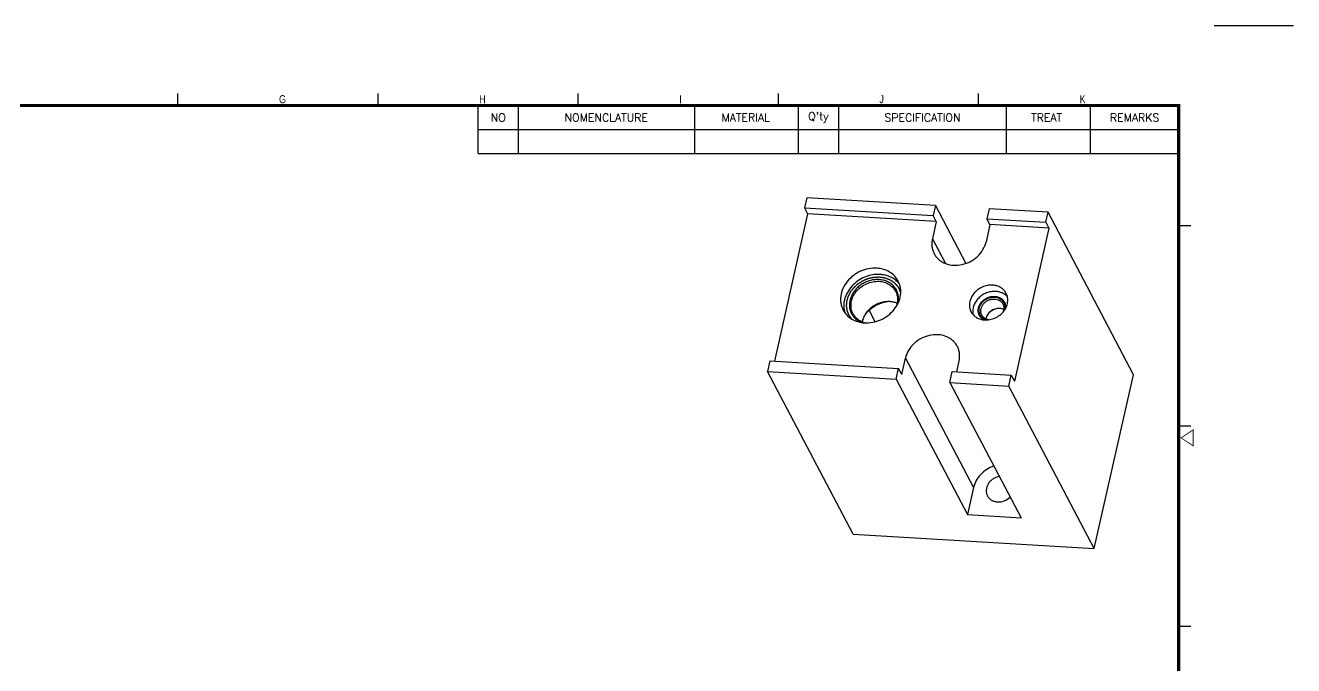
# Model space of a CAD drawing. Extents: x -425 to 6552, y -3049 to 3105.
# Drawn here: x 2412.5 to 2636.5, y -1738.2 to -1625.2 of the extents above; entities that cross this region are included whole.
import ezdxf
from ezdxf.enums import TextEntityAlignment as Align

# ---------------------------------------------------------------- set-up
doc = ezdxf.new("R2010")
doc.units = 0
doc.layers.get('0').update_dxf_attribs({"linetype": 'CONTINUOUS'})
doc.styles.add('SIM', font='simplex')
doc.styles.get("Standard").update_dxf_attribs({"font": 'gulim.ttc', "width": 0.8, "height": 2})

msp = doc.modelspace()

# ---------------------------------------------------------------- linework, layer by layer
for p, q in [((2622.44, -1625.16), (2636.49, -1625.16)), ((2439.41, -1639.3), (2439.41, -1637.18)), ((2474.76, -1639.3), (2474.76, -1637.18)), ((2510.12, -1639.3), (2510.12, -1637.18)), ((2545.48, -1639.3), (2545.48, -1637.18)), ((2580.83, -1639.3), (2580.83, -1637.18)), ((2492.44, -1647.79), (2492.44, -1639.3)), ((2499.51, -1639.3), (2499.51, -1647.79)), ((2530.63, -1639.3), (2530.63, -1647.79)), ((2549.01, -1647.79), (2549.01, -1639.3)), ((2556.08, -1639.3), (2556.08, -1647.79)), ((2585.78, -1647.79), (2585.78, -1639.3)), ((2600.63, -1647.79), (2600.63, -1639.3)), ((2492.44, -1643.55), (2616.19, -1643.55)), ((2492.44, -1647.79), (2616.19, -1647.79)), ((2616.19, -1660.52), (2618.31, -1660.52)), ((2616.19, -1695.88), (2618.31, -1695.88)), ((2616.19, -1731.23), (2618.31, -1731.23))]:
    msp.add_line(p, q)
at = {"color": 7, "linetype": 'CONTINUOUS'}
for p, q in [((2550.48, -1655.63), (2550.09, -1657.39)), ((2573.22, -1656.99), (2550.48, -1655.63)), ((2550.09, -1657.39), (2550.64, -1658.44)), ((2550.09, -1657.39), (2572.82, -1658.74)), ((2573.22, -1656.99), (2572.82, -1658.74)), ((2573.22, -1656.99), (2578.6, -1667.2)), ((2582.69, -1657.55), (2582.29, -1659.3)), ((2593.11, -1658.17), (2582.69, -1657.55)), ((2550.64, -1658.44), (2544.76, -1684.43)), ((2573.37, -1659.79), (2550.64, -1658.44)), ((2573.37, -1659.79), (2572.68, -1662.86)), ((2573.37, -1659.79), (2572.82, -1658.74)), ((2582.85, -1660.35), (2582.29, -1659.3)), ((2582.29, -1659.3), (2592.71, -1659.92)), ((2592.71, -1659.92), (2593.11, -1658.17)), ((2592.71, -1659.92), (2593.27, -1660.97)), ((2608.22, -1686.85), (2593.11, -1658.17)), ((2582.85, -1660.35), (2582.15, -1663.42)), ((2593.27, -1660.97), (2582.85, -1660.35)), ((2593.27, -1660.97), (2587.16, -1687.97)), ((2572.68, -1662.86), (2574.97, -1667.2)), ((2562.59, -1677.49), (2561.53, -1675.46)), ((2543.98, -1684.38), (2543.54, -1686.31)), ((2543.98, -1684.38), (2566.71, -1685.74)), ((2567.27, -1686.79), (2567.92, -1683.9)), ((2567.92, -1683.9), (2579.96, -1706.74)), ((2576.97, -1686.35), (2577.39, -1684.46)), ((2558.66, -1714.99), (2543.54, -1686.31)), ((2543.54, -1686.31), (2566.28, -1687.66)), ((2566.28, -1687.66), (2566.71, -1685.74)), ((2567.27, -1686.79), (2566.71, -1685.74)), ((2575.75, -1688.23), (2576.19, -1686.3)), ((2576.19, -1686.3), (2586.61, -1686.92)), ((2586.17, -1688.85), (2586.61, -1686.92)), ((2586.61, -1686.92), (2587.16, -1687.97)), ((2601.28, -1717.53), (2608.22, -1686.85)), ((2566.28, -1687.66), (2578.87, -1711.56)), ((2575.75, -1688.23), (2586.17, -1688.85)), ((2575.75, -1688.23), (2588.34, -1712.13)), ((2601.28, -1717.53), (2586.17, -1688.85)), ((2579.96, -1706.74), (2578.87, -1711.56)), ((2578.87, -1711.56), (2588.34, -1712.13)), ((2558.66, -1714.99), (2601.28, -1717.53))]:
    msp.add_line(p, q, dxfattribs=at)
for points, const_width in [([(2616.19, -1639.3), (2227.26, -1639.3), (2227.26, -1908.02), (2616.19, -1908.02)], 0.566), ([(2616.62, -1698), (2618.74, -1699.41), (2618.74, -1696.58)], 0.141)]:
    msp.add_lwpolyline(points, close=True, dxfattribs=dict(const_width=const_width))
for centre, radius, start, end in [((2563.66, -1673.32), 4.05, 44.6043, 45.1768), ((2563.71, -1673.27), 3.98, 36.9634, 44.6313), ((2585.27, -1679.15), 4.16, 108.3719, 127.1271), ((2583.84, -1674.87), 1.77, 27.7869, 28.1034), ((2561.76, -1673.95), 3.86, 254.0138, 254.358), ((2561.76, -1673.93), 3.89, 254.3592, 255.7173), ((2582.55, -1675.55), 1.77, 207.7869, 208.1034), ((2582.81, -1675.2), 2.06, 245.7961, 253.5845)]:
    msp.add_arc(centre, radius, start, end, dxfattribs=at)
for points, knots in [([(2572.68, -1662.86), (2572.63, -1663.08), (2572.56, -1663.54), (2572.58, -1664.21), (2572.72, -1664.87), (2572.89, -1665.28), (2572.99, -1665.47)], [0, 0, 0, 0, 0.257307, 0.508709, 0.755527, 1, 1, 1, 1]), ([(2572.99, -1665.47), (2573.1, -1665.67), (2573.34, -1666.04), (2573.81, -1666.53), (2574.36, -1666.93), (2575.21, -1667.34), (2576.43, -1667.6), (2577.96, -1667.46), (2579.42, -1666.92), (2580.7, -1666.01), (2581.66, -1664.82), (2582.05, -1663.89), (2582.15, -1663.42)], [0, 0, 0, 0, 0.05628, 0.113119, 0.171004, 0.230302, 0.353411, 0.482556, 0.615276, 0.747961, 0.877007, 1, 1, 1, 1]), ([(2562.87, -1668.05), (2562.38, -1668.02), (2561.39, -1668.09), (2559.96, -1668.54), (2558.67, -1669.31), (2557.6, -1670.34), (2556.84, -1671.57), (2556.5, -1672.68), (2556.44, -1673.58), (2556.49, -1674.23), (2556.64, -1674.85), (2556.81, -1675.25), (2556.91, -1675.43)], [0, 0, 0, 0, 0.128632, 0.260695, 0.393557, 0.524361, 0.650754, 0.77151, 0.829985, 0.88734, 0.943883, 1, 1, 1, 1]), ([(2566.64, -1670.31), (2566.47, -1669.98), (2566.03, -1669.37), (2565.14, -1668.67), (2564.06, -1668.21), (2563.27, -1668.07), (2562.87, -1668.05)], [0, 0, 0, 0, 0.239002, 0.483193, 0.736329, 1, 1, 1, 1]), ([(2563.45, -1669.15), (2562.99, -1669.12), (2562.06, -1669.18), (2560.72, -1669.57), (2559.48, -1670.25), (2558.42, -1671.18), (2557.62, -1672.28), (2557.2, -1673.31), (2557.05, -1674.15), (2557.02, -1674.77), (2557.08, -1675.38), (2557.18, -1675.77), (2557.24, -1675.96)], [0, 0, 0, 0, 0.127639, 0.258613, 0.390661, 0.521259, 0.648203, 0.770091, 0.829165, 0.887026, 0.943878, 1, 1, 1, 1]), ([(2563.25, -1670.05), (2563, -1670.03), (2562.48, -1670.05), (2561.71, -1670.19), (2560.97, -1670.44), (2560.27, -1670.81), (2559.63, -1671.28), (2559.07, -1671.82), (2558.62, -1672.44), (2558.29, -1673.11), (2558.08, -1673.8), (2558, -1674.5), (2558.06, -1675.18), (2558.26, -1675.83), (2558.58, -1676.42), (2559.03, -1676.93), (2559.58, -1677.35), (2560, -1677.56), (2560.22, -1677.64)], [0, 0, 0, 0, 0.065153, 0.1317, 0.199154, 0.26693, 0.334414, 0.401019, 0.46625, 0.529752, 0.591368, 0.651169, 0.709469, 0.766797, 0.823833, 0.881301, 0.93986, 1, 1, 1, 1]), ([(2558.66, -1676.07), (2558.58, -1675.92), (2558.45, -1675.62), (2558.33, -1675.14), (2558.29, -1674.64), (2558.33, -1674.12), (2558.44, -1673.61), (2558.69, -1672.93), (2559.19, -1672.14), (2560.02, -1671.34), (2561.02, -1670.74), (2562.12, -1670.39), (2562.89, -1670.34), (2563.26, -1670.36)], [0, 0, 0, 0, 0.0561, 0.112627, 0.169964, 0.228422, 0.288213, 0.349438, 0.475795, 0.60656, 0.739381, 0.871411, 1, 1, 1, 1]), ([(2560.69, -1677.69), (2561.17, -1677.72), (2562.16, -1677.65), (2563.59, -1677.2), (2564.88, -1676.43), (2565.95, -1675.39), (2566.71, -1674.17), (2567.05, -1673.05), (2567.12, -1672.16), (2567.06, -1671.51), (2566.91, -1670.89), (2566.74, -1670.49), (2566.64, -1670.31)], [0, 0, 0, 0, 0.128632, 0.260695, 0.393557, 0.524361, 0.650754, 0.77151, 0.829985, 0.88734, 0.943883, 1, 1, 1, 1]), ([(2566.59, -1674.28), (2566.65, -1674.03), (2566.72, -1673.51), (2566.66, -1672.74), (2566.42, -1672.02), (2566.03, -1671.38), (2565.49, -1670.84), (2564.82, -1670.42), (2564.06, -1670.15), (2563.52, -1670.07), (2563.25, -1670.05)], [0, 0, 0, 0, 0.126622, 0.249624, 0.370393, 0.490741, 0.612566, 0.737478, 0.866505, 1, 1, 1, 1]), ([(2563.26, -1670.36), (2563.57, -1670.38), (2564.18, -1670.48), (2564.88, -1670.79), (2565.37, -1671.12), (2565.69, -1671.41), (2565.96, -1671.74), (2566.11, -1671.98), (2566.18, -1672.11)], [0, 0, 0, 0, 0.26337, 0.516225, 0.639378, 0.760683, 0.880681, 1, 1, 1, 1]), ([(2566.51, -1670.45), (2566.32, -1670.25), (2565.89, -1669.9), (2565.14, -1669.51), (2564.32, -1669.25), (2563.74, -1669.17), (2563.45, -1669.15)], [0, 0, 0, 0, 0.239933, 0.485899, 0.739211, 1, 1, 1, 1]), ([(2583.31, -1671.04), (2583, -1671.02), (2582.37, -1671.07), (2581.46, -1671.36), (2580.64, -1671.85), (2579.96, -1672.5), (2579.47, -1673.28), (2579.26, -1673.99), (2579.22, -1674.56), (2579.25, -1674.97), (2579.35, -1675.37), (2579.46, -1675.62), (2579.52, -1675.74)], [0, 0, 0, 0, 0.128632, 0.260694, 0.393557, 0.52436, 0.650754, 0.771509, 0.829986, 0.88734, 0.943882, 1, 1, 1, 1]), ([(2585.71, -1672.48), (2585.6, -1672.27), (2585.32, -1671.88), (2584.75, -1671.44), (2584.07, -1671.14), (2583.57, -1671.06), (2583.31, -1671.04)], [0, 0, 0, 0, 0.239001, 0.483192, 0.736333, 1, 1, 1, 1]), ([(2566.18, -1672.11), (2566.28, -1672.3), (2566.45, -1672.73), (2566.55, -1673.41), (2566.51, -1674.11), (2566.39, -1674.57), (2566.31, -1674.79)], [0, 0, 0, 0, 0.242413, 0.488197, 0.740136, 1, 1, 1, 1]), ([(2583.89, -1672.14), (2583.61, -1672.12), (2583.04, -1672.16), (2582.22, -1672.39), (2581.45, -1672.79), (2580.78, -1673.34), (2580.26, -1674), (2579.92, -1674.73), (2579.78, -1675.5), (2579.82, -1676.01), (2579.88, -1676.25)], [0, 0, 0, 0, 0.127108, 0.257492, 0.389084, 0.519551, 0.646793, 0.769355, 0.886816, 1, 1, 1, 1]), ([(2580.98, -1676.37), (2580.94, -1676.29), (2580.86, -1676.11), (2580.79, -1675.83), (2580.77, -1675.53), (2580.79, -1675.23), (2580.86, -1674.93), (2580.97, -1674.63), (2581.12, -1674.35), (2581.31, -1674.08), (2581.54, -1673.83), (2581.88, -1673.53), (2582.27, -1673.3), (2582.7, -1673.14), (2583.03, -1673.05), (2583.36, -1673.01), (2583.58, -1673.01), (2583.69, -1673.02)], [0, 0, 0, 0, 0.056047, 0.112519, 0.169801, 0.228203, 0.287936, 0.349102, 0.411692, 0.475595, 0.540611, 0.606468, 0.739161, 0.805503, 0.871291, 0.936217, 1, 1, 1, 1]), ([(2581.96, -1677.08), (2581.85, -1677.03), (2581.65, -1676.92), (2581.38, -1676.69), (2581.17, -1676.41), (2581.01, -1676.1), (2580.93, -1675.76), (2580.91, -1675.41), (2580.96, -1675.05), (2581.08, -1674.7), (2581.26, -1674.36), (2581.5, -1674.04), (2581.79, -1673.77), (2582.12, -1673.53), (2582.49, -1673.35), (2582.87, -1673.22), (2583.27, -1673.15), (2583.53, -1673.14), (2583.66, -1673.15)], [0, 0, 0, 0, 0.059583, 0.117737, 0.174988, 0.231996, 0.289457, 0.347998, 0.40809, 0.46999, 0.533727, 0.599121, 0.66581, 0.733306, 0.801041, 0.868425, 0.934899, 1, 1, 1, 1]), ([(2581.4, -1676.31), (2581.36, -1676.24), (2581.3, -1676.09), (2581.24, -1675.85), (2581.22, -1675.6), (2581.24, -1675.35), (2581.29, -1675.09), (2581.42, -1674.76), (2581.66, -1674.36), (2582.07, -1673.97), (2582.57, -1673.68), (2583.11, -1673.5), (2583.49, -1673.48), (2583.67, -1673.49)], [0, 0, 0, 0, 0.0561, 0.112627, 0.169964, 0.228422, 0.288213, 0.349438, 0.475795, 0.60656, 0.739381, 0.871411, 1, 1, 1, 1]), ([(2581.92, -1677.18), (2582.23, -1677.2), (2582.86, -1677.15), (2583.77, -1676.86), (2584.59, -1676.37), (2585.27, -1675.72), (2585.76, -1674.94), (2585.97, -1674.23), (2586.01, -1673.66), (2585.98, -1673.24), (2585.88, -1672.85), (2585.77, -1672.6), (2585.71, -1672.48)], [0, 0, 0, 0, 0.128632, 0.260694, 0.393557, 0.52436, 0.650754, 0.771509, 0.829986, 0.88734, 0.943882, 1, 1, 1, 1]), ([(2583.66, -1673.15), (2583.81, -1673.16), (2584.11, -1673.2), (2584.52, -1673.36), (2584.88, -1673.6), (2585.16, -1673.9), (2585.36, -1674.27), (2585.47, -1674.67), (2585.48, -1675.1), (2585.42, -1675.38), (2585.37, -1675.52)], [0, 0, 0, 0, 0.133178, 0.261688, 0.385971, 0.507236, 0.627319, 0.748308, 0.872097, 1, 1, 1, 1]), ([(2583.67, -1673.49), (2583.83, -1673.5), (2584.13, -1673.55), (2584.48, -1673.7), (2584.72, -1673.86), (2584.87, -1674.01), (2585.01, -1674.17), (2585.08, -1674.29), (2585.12, -1674.35)], [0, 0, 0, 0, 0.26337, 0.516225, 0.639378, 0.760683, 0.880681, 1, 1, 1, 1]), ([(2583.69, -1673.02), (2583.87, -1673.03), (2584.14, -1673.07), (2584.48, -1673.2), (2584.71, -1673.31), (2584.92, -1673.46), (2585.11, -1673.63), (2585.27, -1673.82), (2585.36, -1673.96), (2585.4, -1674.03)], [0, 0, 0, 0, 0.263206, 0.391079, 0.516444, 0.639553, 0.760813, 0.880755, 1, 1, 1, 1]), ([(2585.93, -1673.06), (2585.81, -1672.93), (2585.53, -1672.68), (2585.03, -1672.4), (2584.48, -1672.21), (2584.09, -1672.15), (2583.89, -1672.14)], [0, 0, 0, 0, 0.23958, 0.485236, 0.738629, 1, 1, 1, 1]), ([(2556.91, -1675.43), (2557.08, -1675.76), (2557.52, -1676.36), (2558.42, -1677.07), (2559.5, -1677.53), (2560.28, -1677.67), (2560.69, -1677.69)], [0, 0, 0, 0, 0.239002, 0.483193, 0.736329, 1, 1, 1, 1]), ([(2565.15, -1673.95), (2564.88, -1673.93), (2564.33, -1673.95), (2563.51, -1674.12), (2562.73, -1674.44), (2562.01, -1674.87), (2561.38, -1675.42), (2560.86, -1676.06), (2560.47, -1676.76), (2560.32, -1677.26), (2560.26, -1677.51)], [0, 0, 0, 0, 0.124124, 0.251106, 0.379731, 0.508554, 0.636113, 0.761104, 0.882559, 1, 1, 1, 1]), ([(2565.08, -1673.94), (2564.26, -1674.02), (2562.64, -1674.51), (2561.31, -1675.57), (2560.79, -1676.21)], [0, 0, 0, 0, 0.500038, 1, 1, 1, 1]), ([(2565.93, -1674.07), (2565.87, -1674.05), (2565.61, -1673.99), (2565.35, -1673.96), (2565.15, -1673.95)], [0, 0, 0, 0, 0.247084, 1, 1, 1, 1]), ([(2566.46, -1674.25), (2566.42, -1674.23), (2566.24, -1674.16), (2566.07, -1674.1), (2565.93, -1674.07)], [0, 0, 0, 0, 0.247723, 1, 1, 1, 1]), ([(2579.52, -1675.74), (2579.63, -1675.95), (2579.91, -1676.33), (2580.48, -1676.78), (2581.16, -1677.08), (2581.67, -1677.16), (2581.92, -1677.18)], [0, 0, 0, 0, 0.239001, 0.483192, 0.736333, 1, 1, 1, 1]), ([(2584.56, -1675.16), (2584.42, -1675.15), (2584.14, -1675.16), (2583.73, -1675.25), (2583.33, -1675.41), (2582.97, -1675.64), (2582.66, -1675.92), (2582.4, -1676.25), (2582.22, -1676.61), (2582.15, -1676.86), (2582.13, -1676.99)], [0, 0, 0, 0, 0.124393, 0.251691, 0.380607, 0.509617, 0.637193, 0.761996, 0.883067, 1, 1, 1, 1]), ([(2585.27, -1675.34), (2585.16, -1675.29), (2584.92, -1675.2), (2584.68, -1675.17), (2584.56, -1675.16)], [0, 0, 0, 0, 0.491798, 1, 1, 1, 1]), ([(2585.12, -1674.35), (2585.14, -1674.4), (2585.2, -1674.52), (2585.25, -1674.7), (2585.28, -1674.89), (2585.3, -1675.14), (2585.26, -1675.48), (2585.16, -1675.73), (2585.11, -1675.85)], [0, 0, 0, 0, 0.120222, 0.240994, 0.36283, 0.486188, 0.738457, 1, 1, 1, 1]), ([(2585.41, -1674.04), (2585.45, -1674.13), (2585.53, -1674.3), (2585.6, -1674.58), (2585.62, -1674.88), (2585.61, -1675.07), (2585.6, -1675.17)], [0, 0, 0, 0, 0.24568, 0.493188, 0.744181, 1, 1, 1, 1]), ([(2560.69, -1677.66), (2560.47, -1677.6), (2560.05, -1677.44), (2559.48, -1677.08), (2559, -1676.62), (2558.76, -1676.26), (2558.66, -1676.07)], [0, 0, 0, 0, 0.259276, 0.51107, 0.757101, 1, 1, 1, 1]), ([(2581.8, -1677.17), (2581.72, -1677.12), (2581.55, -1677.02), (2581.33, -1676.84), (2581.13, -1676.63), (2581.03, -1676.47), (2580.99, -1676.38)], [0, 0, 0, 0, 0.255771, 0.506769, 0.754308, 1, 1, 1, 1]), ([(2582.65, -1677.15), (2582.51, -1677.13), (2582.25, -1677.06), (2581.95, -1676.91), (2581.75, -1676.75), (2581.61, -1676.62), (2581.49, -1676.47), (2581.43, -1676.36), (2581.4, -1676.31)], [0, 0, 0, 0, 0.261581, 0.513842, 0.637195, 0.759024, 0.879786, 1, 1, 1, 1]), ([(2577.08, -1681.85), (2576.98, -1681.65), (2576.73, -1681.28), (2576.27, -1680.79), (2575.71, -1680.39), (2574.86, -1679.97), (2573.64, -1679.72), (2572.12, -1679.85), (2570.65, -1680.4), (2569.38, -1681.31), (2568.41, -1682.49), (2568.03, -1683.42), (2567.92, -1683.9)], [0, 0, 0, 0, 0.05628, 0.113119, 0.171004, 0.230302, 0.353411, 0.482556, 0.615276, 0.747961, 0.877007, 1, 1, 1, 1]), ([(2577.39, -1684.46), (2577.45, -1684.23), (2577.51, -1683.78), (2577.49, -1683.1), (2577.35, -1682.45), (2577.18, -1682.04), (2577.08, -1681.85)], [0, 0, 0, 0, 0.257307, 0.508709, 0.755527, 1, 1, 1, 1]), ([(2583.51, -1702.96), (2583.08, -1703.12), (2582.24, -1703.53), (2581.18, -1704.41), (2580.38, -1705.5), (2580.06, -1706.33), (2579.96, -1706.74)], [0, 0, 0, 0, 0.258105, 0.513955, 0.762325, 1, 1, 1, 1]), ([(2584.48, -1704.8), (2584.28, -1704.84), (2583.89, -1704.97), (2583.35, -1705.26), (2582.88, -1705.66), (2582.52, -1706.13), (2582.27, -1706.66), (2582.16, -1707.21), (2582.2, -1707.75), (2582.32, -1708.08), (2582.4, -1708.24)], [0, 0, 0, 0, 0.132778, 0.266436, 0.398781, 0.527877, 0.652393, 0.771925, 0.887196, 1, 1, 1, 1]), ([(2582.4, -1708.24), (2582.48, -1708.39), (2582.69, -1708.68), (2583.11, -1709.01), (2583.62, -1709.23), (2583.99, -1709.29), (2584.18, -1709.3)], [0, 0, 0, 0, 0.239003, 0.483188, 0.736344, 1, 1, 1, 1]), ([(2584.18, -1709.3), (2584.58, -1709.33), (2585.41, -1709.19), (2586.12, -1708.74), (2586.41, -1708.46)], [0, 0, 0, 0, 0.495065, 1, 1, 1, 1])]:
    msp.add_open_spline(points, degree=3, knots=knots, dxfattribs=at)
at = {"color": 2, "linetype": 'CONTINUOUS'}
for points, knots in [([(2558.43, -1677.02), (2558.4, -1676.98), (2558.34, -1676.89), (2558.25, -1676.76), (2558.18, -1676.65), (2558.12, -1676.57), (2558.07, -1676.51), (2558.03, -1676.45), (2558, -1676.41), (2557.98, -1676.38), (2557.97, -1676.36), (2557.96, -1676.35), (2557.95, -1676.34), (2557.95, -1676.33), (2557.95, -1676.33), (2557.94, -1676.32), (2557.94, -1676.31), (2557.93, -1676.29), (2557.92, -1676.27), (2557.91, -1676.24), (2557.9, -1676.2), (2557.88, -1676.15), (2557.84, -1676.07), (2557.8, -1675.94), (2557.75, -1675.82), (2557.71, -1675.74), (2557.69, -1675.69), (2557.68, -1675.65), (2557.67, -1675.62), (2557.66, -1675.6), (2557.65, -1675.58), (2557.65, -1675.57), (2557.64, -1675.56), (2557.64, -1675.56), (2557.64, -1675.55), (2557.64, -1675.54), (2557.64, -1675.52), (2557.63, -1675.5), (2557.63, -1675.46), (2557.62, -1675.41), (2557.61, -1675.34), (2557.6, -1675.26), (2557.59, -1675.18), (2557.58, -1675.1), (2557.56, -1675.02), (2557.55, -1674.94), (2557.54, -1674.87), (2557.54, -1674.82), (2557.53, -1674.79), (2557.53, -1674.76), (2557.52, -1674.74), (2557.52, -1674.72), (2557.52, -1674.71), (2557.52, -1674.71), (2557.52, -1674.7), (2557.52, -1674.69), (2557.52, -1674.69), (2557.52, -1674.68), (2557.52, -1674.66), (2557.52, -1674.64), (2557.53, -1674.61), (2557.53, -1674.58), (2557.53, -1674.52), (2557.54, -1674.46), (2557.55, -1674.37), (2557.55, -1674.29), (2557.56, -1674.21), (2557.57, -1674.13), (2557.57, -1674.05), (2557.58, -1673.98), (2557.58, -1673.92), (2557.58, -1673.89), (2557.59, -1673.86), (2557.59, -1673.85), (2557.59, -1673.83), (2557.59, -1673.83), (2557.59, -1673.82), (2557.59, -1673.81), (2557.6, -1673.8), (2557.6, -1673.78), (2557.61, -1673.76), (2557.62, -1673.72), (2557.63, -1673.68), (2557.65, -1673.63), (2557.68, -1673.53), (2557.72, -1673.4), (2557.76, -1673.26), (2557.79, -1673.17), (2557.8, -1673.11), (2557.82, -1673.07), (2557.83, -1673.04), (2557.83, -1673.01), (2557.84, -1673), (2557.84, -1672.98), (2557.85, -1672.97), (2557.85, -1672.97), (2557.85, -1672.96), (2557.86, -1672.95), (2557.87, -1672.93), (2557.88, -1672.91), (2557.9, -1672.87), (2557.93, -1672.82), (2557.96, -1672.75), (2558, -1672.68), (2558.04, -1672.6), (2558.09, -1672.52), (2558.13, -1672.44), (2558.17, -1672.36), (2558.2, -1672.3), (2558.23, -1672.24), (2558.25, -1672.21), (2558.26, -1672.18), (2558.27, -1672.16), (2558.28, -1672.15), (2558.29, -1672.14), (2558.29, -1672.13), (2558.3, -1672.13), (2558.3, -1672.12), (2558.3, -1672.12), (2558.31, -1672.1), (2558.32, -1672.09), (2558.34, -1672.07), (2558.36, -1672.05), (2558.38, -1672.02), (2558.42, -1671.97), (2558.46, -1671.91), (2558.52, -1671.84), (2558.58, -1671.77), (2558.63, -1671.7), (2558.69, -1671.63), (2558.75, -1671.56), (2558.79, -1671.5), (2558.83, -1671.46), (2558.85, -1671.43), (2558.87, -1671.4), (2558.88, -1671.39), (2558.89, -1671.38), (2558.9, -1671.37), (2558.9, -1671.37), (2558.91, -1671.36), (2558.93, -1671.35), (2558.95, -1671.32), (2558.99, -1671.29), (2559.02, -1671.26), (2559.07, -1671.22), (2559.15, -1671.15), (2559.26, -1671.05), (2559.38, -1670.95), (2559.46, -1670.88), (2559.51, -1670.84), (2559.54, -1670.81), (2559.58, -1670.78), (2559.6, -1670.75), (2559.62, -1670.74), (2559.63, -1670.73), (2559.63, -1670.73), (2559.64, -1670.72), (2559.65, -1670.71), (2559.67, -1670.7), (2559.69, -1670.69), (2559.73, -1670.67), (2559.78, -1670.63), (2559.85, -1670.59), (2559.93, -1670.54), (2560.01, -1670.49), (2560.09, -1670.44), (2560.17, -1670.39), (2560.25, -1670.34), (2560.32, -1670.3), (2560.37, -1670.27), (2560.41, -1670.25), (2560.43, -1670.23), (2560.45, -1670.22), (2560.47, -1670.21), (2560.48, -1670.2), (2560.49, -1670.2), (2560.49, -1670.2), (2560.5, -1670.19), (2560.51, -1670.19), (2560.52, -1670.19), (2560.54, -1670.18), (2560.56, -1670.17), (2560.59, -1670.16), (2560.62, -1670.14), (2560.68, -1670.12), (2560.75, -1670.09), (2560.84, -1670.06), (2560.92, -1670.02), (2561.01, -1669.99), (2561.1, -1669.95), (2561.18, -1669.92), (2561.25, -1669.89), (2561.31, -1669.87), (2561.35, -1669.85), (2561.38, -1669.84), (2561.39, -1669.83), (2561.41, -1669.83), (2561.41, -1669.83), (2561.42, -1669.82), (2561.43, -1669.82), (2561.45, -1669.82), (2561.49, -1669.81), (2561.53, -1669.8), (2561.58, -1669.79), (2561.64, -1669.78), (2561.74, -1669.75), (2561.89, -1669.72), (2562.04, -1669.69), (2562.14, -1669.67), (2562.2, -1669.65), (2562.25, -1669.65), (2562.29, -1669.64), (2562.33, -1669.63), (2562.35, -1669.62), (2562.36, -1669.62), (2562.37, -1669.62), (2562.37, -1669.62), (2562.39, -1669.62), (2562.41, -1669.62), (2562.44, -1669.62), (2562.48, -1669.62), (2562.54, -1669.61), (2562.61, -1669.61), (2562.7, -1669.61), (2562.83, -1669.6), (2562.98, -1669.6), (2563.16, -1669.59), (2563.29, -1669.59), (2563.35, -1669.59)], [0, 0, 0, 0, 0.015625, 0.03125, 0.046875, 0.054688, 0.0625, 0.070312, 0.074219, 0.078125, 0.080078, 0.082031, 0.083008, 0.083496, 0.083984, 0.084961, 0.085938, 0.087891, 0.089844, 0.09375, 0.097656, 0.101562, 0.109375, 0.125, 0.140625, 0.148438, 0.152344, 0.15625, 0.160156, 0.162109, 0.164062, 0.165039, 0.166016, 0.166504, 0.166992, 0.167969, 0.169922, 0.171875, 0.175781, 0.179688, 0.1875, 0.195312, 0.203125, 0.210938, 0.21875, 0.226562, 0.234375, 0.238281, 0.242188, 0.244141, 0.246094, 0.248047, 0.249023, 0.249512, 0.25, 0.250488, 0.250977, 0.251953, 0.253906, 0.255859, 0.257812, 0.261719, 0.265625, 0.273438, 0.28125, 0.289062, 0.296875, 0.304688, 0.3125, 0.320312, 0.324219, 0.328125, 0.330078, 0.332031, 0.333008, 0.333496, 0.333984, 0.334961, 0.335938, 0.337891, 0.339844, 0.34375, 0.347656, 0.351562, 0.359375, 0.375, 0.390625, 0.398438, 0.402344, 0.40625, 0.410156, 0.412109, 0.414062, 0.415039, 0.416016, 0.416504, 0.416992, 0.417969, 0.419922, 0.421875, 0.425781, 0.429688, 0.4375, 0.445312, 0.453125, 0.460938, 0.46875, 0.476562, 0.484375, 0.488281, 0.492188, 0.494141, 0.496094, 0.498047, 0.499023, 0.499512, 0.5, 0.500488, 0.500977, 0.501953, 0.503906, 0.505859, 0.507812, 0.511719, 0.515625, 0.523438, 0.53125, 0.539062, 0.546875, 0.554688, 0.5625, 0.570312, 0.574219, 0.578125, 0.580078, 0.582031, 0.583008, 0.583496, 0.583984, 0.584961, 0.585938, 0.589844, 0.59375, 0.597656, 0.601562, 0.609375, 0.625, 0.640625, 0.648438, 0.652344, 0.65625, 0.660156, 0.664062, 0.665039, 0.666016, 0.666504, 0.666992, 0.667969, 0.669922, 0.671875, 0.675781, 0.679688, 0.6875, 0.695312, 0.703125, 0.710938, 0.71875, 0.726562, 0.734375, 0.738281, 0.742188, 0.744141, 0.746094, 0.748047, 0.749023, 0.749512, 0.75, 0.750488, 0.750977, 0.751953, 0.753906, 0.755859, 0.757812, 0.761719, 0.765625, 0.773438, 0.78125, 0.789062, 0.796875, 0.804688, 0.8125, 0.820312, 0.824219, 0.828125, 0.830078, 0.832031, 0.833008, 0.833496, 0.833984, 0.834961, 0.835938, 0.839844, 0.84375, 0.847656, 0.851562, 0.859375, 0.875, 0.890625, 0.898438, 0.902344, 0.90625, 0.910156, 0.914062, 0.915039, 0.916016, 0.916504, 0.916992, 0.917969, 0.919922, 0.921875, 0.925781, 0.929688, 0.9375, 0.945312, 0.953125, 0.96875, 0.984375, 1, 1, 1, 1]), ([(2563.35, -1669.59), (2563.4, -1669.59), (2563.51, -1669.61), (2563.68, -1669.64), (2563.82, -1669.66), (2563.93, -1669.67), (2564.01, -1669.69), (2564.08, -1669.7), (2564.14, -1669.71), (2564.17, -1669.71), (2564.2, -1669.71), (2564.21, -1669.72), (2564.23, -1669.72), (2564.23, -1669.72), (2564.24, -1669.72), (2564.25, -1669.73), (2564.27, -1669.73), (2564.3, -1669.74), (2564.33, -1669.76), (2564.37, -1669.77), (2564.42, -1669.79), (2564.51, -1669.82), (2564.64, -1669.87), (2564.77, -1669.91), (2564.86, -1669.94), (2564.91, -1669.96), (2564.95, -1669.97), (2564.98, -1669.99), (2565.01, -1670), (2565.03, -1670), (2565.04, -1670.01), (2565.05, -1670.01), (2565.05, -1670.01), (2565.06, -1670.02), (2565.08, -1670.03), (2565.1, -1670.04), (2565.13, -1670.06), (2565.17, -1670.09), (2565.23, -1670.12), (2565.3, -1670.16), (2565.36, -1670.2), (2565.43, -1670.24), (2565.5, -1670.28), (2565.56, -1670.32), (2565.62, -1670.36), (2565.67, -1670.39), (2565.69, -1670.4), (2565.72, -1670.42), (2565.73, -1670.43), (2565.75, -1670.43), (2565.76, -1670.44), (2565.76, -1670.44), (2565.77, -1670.45), (2565.77, -1670.45), (2565.77, -1670.45), (2565.78, -1670.46), (2565.79, -1670.47), (2565.81, -1670.49), (2565.83, -1670.5), (2565.85, -1670.53), (2565.89, -1670.56), (2565.93, -1670.61), (2565.99, -1670.66), (2566.04, -1670.71), (2566.1, -1670.76), (2566.15, -1670.82), (2566.21, -1670.87), (2566.26, -1670.91), (2566.29, -1670.95), (2566.32, -1670.97), (2566.34, -1670.99), (2566.35, -1671), (2566.36, -1671.01), (2566.36, -1671.01), (2566.36, -1671.02), (2566.37, -1671.02), (2566.37, -1671.04), (2566.38, -1671.05), (2566.4, -1671.07), (2566.41, -1671.1), (2566.44, -1671.13), (2566.46, -1671.17), (2566.51, -1671.24), (2566.58, -1671.35), (2566.65, -1671.45), (2566.7, -1671.53), (2566.73, -1671.57), (2566.75, -1671.6), (2566.77, -1671.63), (2566.78, -1671.65), (2566.79, -1671.66), (2566.8, -1671.67), (2566.8, -1671.68), (2566.8, -1671.68), (2566.81, -1671.69), (2566.81, -1671.7), (2566.81, -1671.72), (2566.82, -1671.74), (2566.83, -1671.77), (2566.85, -1671.82), (2566.87, -1671.88), (2566.9, -1671.95), (2566.94, -1672.05), (2566.98, -1672.17), (2567.03, -1672.31), (2567.07, -1672.41), (2567.09, -1672.46)], [0, 0, 0, 0, 0.03125, 0.0625, 0.09375, 0.109375, 0.125, 0.140625, 0.148438, 0.15625, 0.160156, 0.164062, 0.166016, 0.166992, 0.167969, 0.169922, 0.171875, 0.179688, 0.1875, 0.195312, 0.203125, 0.21875, 0.25, 0.28125, 0.296875, 0.304688, 0.3125, 0.320312, 0.328125, 0.330078, 0.332031, 0.333008, 0.333984, 0.335938, 0.339844, 0.34375, 0.351562, 0.359375, 0.375, 0.390625, 0.40625, 0.421875, 0.4375, 0.453125, 0.46875, 0.476562, 0.484375, 0.488281, 0.492188, 0.496094, 0.498047, 0.499023, 0.5, 0.500977, 0.501953, 0.503906, 0.507812, 0.511719, 0.515625, 0.523438, 0.53125, 0.546875, 0.5625, 0.578125, 0.59375, 0.609375, 0.625, 0.640625, 0.648438, 0.65625, 0.660156, 0.664062, 0.666016, 0.666992, 0.667969, 0.669922, 0.671875, 0.675781, 0.679688, 0.6875, 0.695312, 0.703125, 0.71875, 0.75, 0.78125, 0.796875, 0.804688, 0.8125, 0.820312, 0.824219, 0.828125, 0.830078, 0.832031, 0.833008, 0.833984, 0.835938, 0.839844, 0.84375, 0.851562, 0.859375, 0.875, 0.890625, 0.90625, 0.9375, 0.96875, 1, 1, 1, 1]), ([(2581.8, -1677.17), (2581.78, -1677.15), (2581.73, -1677.12), (2581.65, -1677.06), (2581.58, -1677.02), (2581.53, -1676.99), (2581.49, -1676.96), (2581.46, -1676.94), (2581.44, -1676.93), (2581.43, -1676.92), (2581.42, -1676.92), (2581.42, -1676.91), (2581.41, -1676.9), (2581.4, -1676.89), (2581.39, -1676.88), (2581.37, -1676.86), (2581.35, -1676.84), (2581.33, -1676.81), (2581.29, -1676.78), (2581.26, -1676.75), (2581.23, -1676.71), (2581.2, -1676.68), (2581.18, -1676.65), (2581.16, -1676.63), (2581.14, -1676.62), (2581.13, -1676.61), (2581.13, -1676.6), (2581.12, -1676.59), (2581.12, -1676.59), (2581.11, -1676.58), (2581.11, -1676.57), (2581.1, -1676.56), (2581.09, -1676.53), (2581.07, -1676.5), (2581.05, -1676.46), (2581.02, -1676.41), (2580.99, -1676.36), (2580.96, -1676.31), (2580.94, -1676.27), (2580.93, -1676.25), (2580.92, -1676.23), (2580.91, -1676.22), (2580.91, -1676.21), (2580.91, -1676.21), (2580.9, -1676.2), (2580.9, -1676.18), (2580.89, -1676.16), (2580.89, -1676.14), (2580.88, -1676.1), (2580.87, -1676.05), (2580.85, -1676), (2580.84, -1675.94), (2580.82, -1675.88), (2580.81, -1675.84), (2580.8, -1675.81), (2580.8, -1675.79), (2580.79, -1675.78), (2580.79, -1675.77), (2580.79, -1675.76), (2580.79, -1675.75), (2580.79, -1675.74), (2580.79, -1675.72), (2580.79, -1675.69), (2580.79, -1675.65), (2580.79, -1675.61), (2580.79, -1675.54), (2580.79, -1675.48), (2580.79, -1675.43), (2580.79, -1675.4), (2580.79, -1675.37), (2580.79, -1675.36), (2580.79, -1675.34), (2580.79, -1675.33), (2580.79, -1675.32), (2580.79, -1675.32), (2580.79, -1675.31), (2580.79, -1675.3), (2580.79, -1675.29), (2580.8, -1675.27), (2580.8, -1675.24), (2580.81, -1675.19), (2580.82, -1675.14), (2580.84, -1675.08), (2580.85, -1675.02), (2580.86, -1674.96), (2580.87, -1674.93), (2580.87, -1674.91), (2580.88, -1674.89), (2580.88, -1674.87), (2580.88, -1674.86), (2580.89, -1674.84), (2580.9, -1674.82), (2580.91, -1674.79), (2580.93, -1674.76), (2580.95, -1674.73), (2580.97, -1674.68), (2580.99, -1674.62), (2581.02, -1674.56), (2581.05, -1674.5), (2581.06, -1674.47), (2581.07, -1674.45), (2581.08, -1674.43), (2581.09, -1674.41), (2581.1, -1674.4), (2581.11, -1674.38), (2581.12, -1674.36), (2581.14, -1674.34), (2581.16, -1674.32), (2581.19, -1674.27), (2581.23, -1674.21), (2581.27, -1674.16), (2581.3, -1674.12), (2581.33, -1674.07), (2581.35, -1674.04), (2581.37, -1674.02), (2581.38, -1674.01), (2581.38, -1674), (2581.39, -1674), (2581.39, -1673.99), (2581.4, -1673.98), (2581.41, -1673.97), (2581.43, -1673.96), (2581.45, -1673.94), (2581.47, -1673.92), (2581.52, -1673.87), (2581.57, -1673.82), (2581.62, -1673.78), (2581.66, -1673.74), (2581.69, -1673.71), (2581.71, -1673.69), (2581.73, -1673.67), (2581.74, -1673.66), (2581.75, -1673.65), (2581.76, -1673.65), (2581.76, -1673.64), (2581.78, -1673.63), (2581.79, -1673.62), (2581.82, -1673.6), (2581.86, -1673.58), (2581.92, -1673.54), (2581.98, -1673.5), (2582.04, -1673.46), (2582.08, -1673.43), (2582.12, -1673.41), (2582.15, -1673.39), (2582.17, -1673.38), (2582.18, -1673.37), (2582.19, -1673.36), (2582.2, -1673.36), (2582.21, -1673.35), (2582.22, -1673.35), (2582.24, -1673.34), (2582.28, -1673.32), (2582.32, -1673.31), (2582.38, -1673.28), (2582.45, -1673.25), (2582.51, -1673.22), (2582.56, -1673.2), (2582.61, -1673.18), (2582.63, -1673.17), (2582.65, -1673.16), (2582.66, -1673.16), (2582.68, -1673.15), (2582.69, -1673.15), (2582.7, -1673.15), (2582.73, -1673.14), (2582.76, -1673.13), (2582.82, -1673.12), (2582.88, -1673.1), (2582.95, -1673.09), (2583.02, -1673.07), (2583.06, -1673.06), (2583.1, -1673.06), (2583.12, -1673.05), (2583.14, -1673.04), (2583.16, -1673.04), (2583.17, -1673.04), (2583.18, -1673.04), (2583.19, -1673.04), (2583.2, -1673.04), (2583.23, -1673.03), (2583.28, -1673.03), (2583.33, -1673.03), (2583.4, -1673.03), (2583.48, -1673.02), (2583.59, -1673.02), (2583.66, -1673.02), (2583.69, -1673.02)], [0, 0, 0, 0, 0.015625, 0.03125, 0.046875, 0.054688, 0.0625, 0.070312, 0.074219, 0.076172, 0.077148, 0.078125, 0.080078, 0.082031, 0.085938, 0.089844, 0.09375, 0.101562, 0.109375, 0.117188, 0.125, 0.132812, 0.140625, 0.144531, 0.148438, 0.150391, 0.152344, 0.154297, 0.155273, 0.15625, 0.158203, 0.160156, 0.164062, 0.171875, 0.179688, 0.1875, 0.203125, 0.210938, 0.21875, 0.222656, 0.226562, 0.228516, 0.229492, 0.230469, 0.232422, 0.234375, 0.238281, 0.242188, 0.25, 0.257812, 0.265625, 0.28125, 0.289062, 0.296875, 0.300781, 0.304688, 0.306641, 0.307617, 0.308594, 0.310547, 0.3125, 0.316406, 0.320312, 0.328125, 0.335938, 0.34375, 0.359375, 0.367188, 0.371094, 0.375, 0.378906, 0.380859, 0.382812, 0.383789, 0.384766, 0.385742, 0.386719, 0.388672, 0.390625, 0.398438, 0.40625, 0.414062, 0.421875, 0.4375, 0.445312, 0.449219, 0.453125, 0.457031, 0.458984, 0.460938, 0.464844, 0.46875, 0.472656, 0.476562, 0.484375, 0.492188, 0.5, 0.515625, 0.523438, 0.527344, 0.53125, 0.535156, 0.539062, 0.541016, 0.542969, 0.546875, 0.550781, 0.554688, 0.5625, 0.578125, 0.585938, 0.59375, 0.601562, 0.609375, 0.613281, 0.614258, 0.615234, 0.616211, 0.617188, 0.619141, 0.621094, 0.625, 0.628906, 0.632812, 0.640625, 0.65625, 0.664062, 0.671875, 0.679688, 0.683594, 0.6875, 0.689453, 0.691406, 0.692383, 0.693359, 0.695312, 0.699219, 0.703125, 0.710938, 0.71875, 0.734375, 0.742188, 0.75, 0.757812, 0.761719, 0.765625, 0.767578, 0.769531, 0.770508, 0.771484, 0.773438, 0.777344, 0.78125, 0.789062, 0.796875, 0.8125, 0.820312, 0.828125, 0.835938, 0.839844, 0.841797, 0.84375, 0.845703, 0.847656, 0.849609, 0.851562, 0.859375, 0.867188, 0.875, 0.890625, 0.898438, 0.90625, 0.910156, 0.914062, 0.917969, 0.919922, 0.921875, 0.922852, 0.923828, 0.925781, 0.929688, 0.9375, 0.945312, 0.953125, 0.96875, 0.984375, 1, 1, 1, 1]), ([(2583.69, -1673.02), (2583.73, -1673.02), (2583.8, -1673.03), (2583.9, -1673.05), (2583.99, -1673.06), (2584.05, -1673.07), (2584.09, -1673.08), (2584.11, -1673.08), (2584.13, -1673.09), (2584.15, -1673.09), (2584.16, -1673.09), (2584.17, -1673.09), (2584.18, -1673.1), (2584.19, -1673.1), (2584.21, -1673.11), (2584.24, -1673.12), (2584.27, -1673.13), (2584.33, -1673.15), (2584.39, -1673.18), (2584.46, -1673.21), (2584.5, -1673.22), (2584.53, -1673.23), (2584.55, -1673.24), (2584.58, -1673.25), (2584.59, -1673.26), (2584.6, -1673.26), (2584.61, -1673.26), (2584.62, -1673.27), (2584.63, -1673.27), (2584.64, -1673.28), (2584.65, -1673.29), (2584.67, -1673.3), (2584.7, -1673.32), (2584.73, -1673.34), (2584.79, -1673.38), (2584.84, -1673.42), (2584.9, -1673.46), (2584.93, -1673.48), (2584.96, -1673.5), (2584.98, -1673.51), (2584.99, -1673.52), (2585, -1673.53), (2585, -1673.53), (2585, -1673.53), (2585.01, -1673.54), (2585.01, -1673.54), (2585.02, -1673.55), (2585.03, -1673.57), (2585.06, -1673.59), (2585.08, -1673.62), (2585.12, -1673.66), (2585.15, -1673.7), (2585.18, -1673.73), (2585.21, -1673.77), (2585.24, -1673.8), (2585.26, -1673.83), (2585.28, -1673.84), (2585.29, -1673.85), (2585.29, -1673.86), (2585.3, -1673.86), (2585.3, -1673.86), (2585.3, -1673.87), (2585.3, -1673.87), (2585.31, -1673.89), (2585.32, -1673.91), (2585.33, -1673.93), (2585.35, -1673.97), (2585.38, -1674.03), (2585.41, -1674.09), (2585.44, -1674.14), (2585.46, -1674.18), (2585.48, -1674.21), (2585.49, -1674.23), (2585.49, -1674.24), (2585.5, -1674.25), (2585.5, -1674.26), (2585.51, -1674.27), (2585.51, -1674.28), (2585.51, -1674.29), (2585.51, -1674.3), (2585.52, -1674.32), (2585.52, -1674.35), (2585.53, -1674.38), (2585.54, -1674.42), (2585.55, -1674.48), (2585.57, -1674.55), (2585.58, -1674.6), (2585.59, -1674.64), (2585.59, -1674.66), (2585.6, -1674.68), (2585.6, -1674.7), (2585.6, -1674.7), (2585.6, -1674.71), (2585.6, -1674.72), (2585.6, -1674.74), (2585.6, -1674.76), (2585.6, -1674.79), (2585.6, -1674.82), (2585.6, -1674.86), (2585.6, -1674.91), (2585.6, -1674.98), (2585.6, -1675.07), (2585.6, -1675.14), (2585.6, -1675.17)], [0, 0, 0, 0, 0.03125, 0.0625, 0.09375, 0.109375, 0.117188, 0.125, 0.132812, 0.136719, 0.140625, 0.142578, 0.144531, 0.148438, 0.15625, 0.164062, 0.171875, 0.1875, 0.21875, 0.234375, 0.25, 0.257812, 0.265625, 0.273438, 0.277344, 0.28125, 0.283203, 0.285156, 0.289062, 0.292969, 0.296875, 0.304688, 0.3125, 0.328125, 0.34375, 0.375, 0.390625, 0.40625, 0.414062, 0.421875, 0.425781, 0.427734, 0.428711, 0.429688, 0.431641, 0.433594, 0.4375, 0.445312, 0.453125, 0.46875, 0.484375, 0.5, 0.515625, 0.53125, 0.546875, 0.554688, 0.5625, 0.566406, 0.568359, 0.570312, 0.571289, 0.572266, 0.574219, 0.578125, 0.585938, 0.59375, 0.609375, 0.625, 0.65625, 0.671875, 0.6875, 0.695312, 0.703125, 0.707031, 0.710938, 0.714844, 0.716797, 0.71875, 0.722656, 0.726562, 0.734375, 0.742188, 0.75, 0.765625, 0.78125, 0.8125, 0.828125, 0.835938, 0.84375, 0.851562, 0.855469, 0.857422, 0.859375, 0.863281, 0.867188, 0.875, 0.882812, 0.890625, 0.90625, 0.921875, 0.9375, 0.96875, 1, 1, 1, 1])]:
    msp.add_open_spline(points, degree=3, knots=knots, dxfattribs=at)

# ---------------------------------------------------------------- texts
at = {"width": 0.85}
for s, p in [('G', (2457.26, -1638.9)), ('H', (2492.62, -1638.9)), ('I', (2527.97, -1638.9)), ('J', (2563.33, -1638.9)), ('K', (2598.69, -1638.9))]:
    msp.add_text(s, height=1.41, dxfattribs=at).set_placement(p)
at = {"style": 'SIM'}
for s, height, p in [('NO', 1.414, (2495.98, -1641.45)), ('NOMENCLATURE', 1.4143, (2515.07, -1641.45)), ("Q'ty", 1.414, (2552.55, -1641.45)), ('SPECIFICATION', 1.4143, (2570.93, -1641.45)), ('TREAT', 1.414, (2592.86, -1641.45)), ('REMARKS', 1.414, (2608.41, -1641.45))]:
    msp.add_text(s, height=height, dxfattribs=at).set_placement(p, align=Align.MIDDLE)
msp.add_text('MATERIAL', height=1.414, dxfattribs=at).set_placement((2539.71, -1642.11), align=Align.CENTER)

doc.saveas('drawing.dxf')
